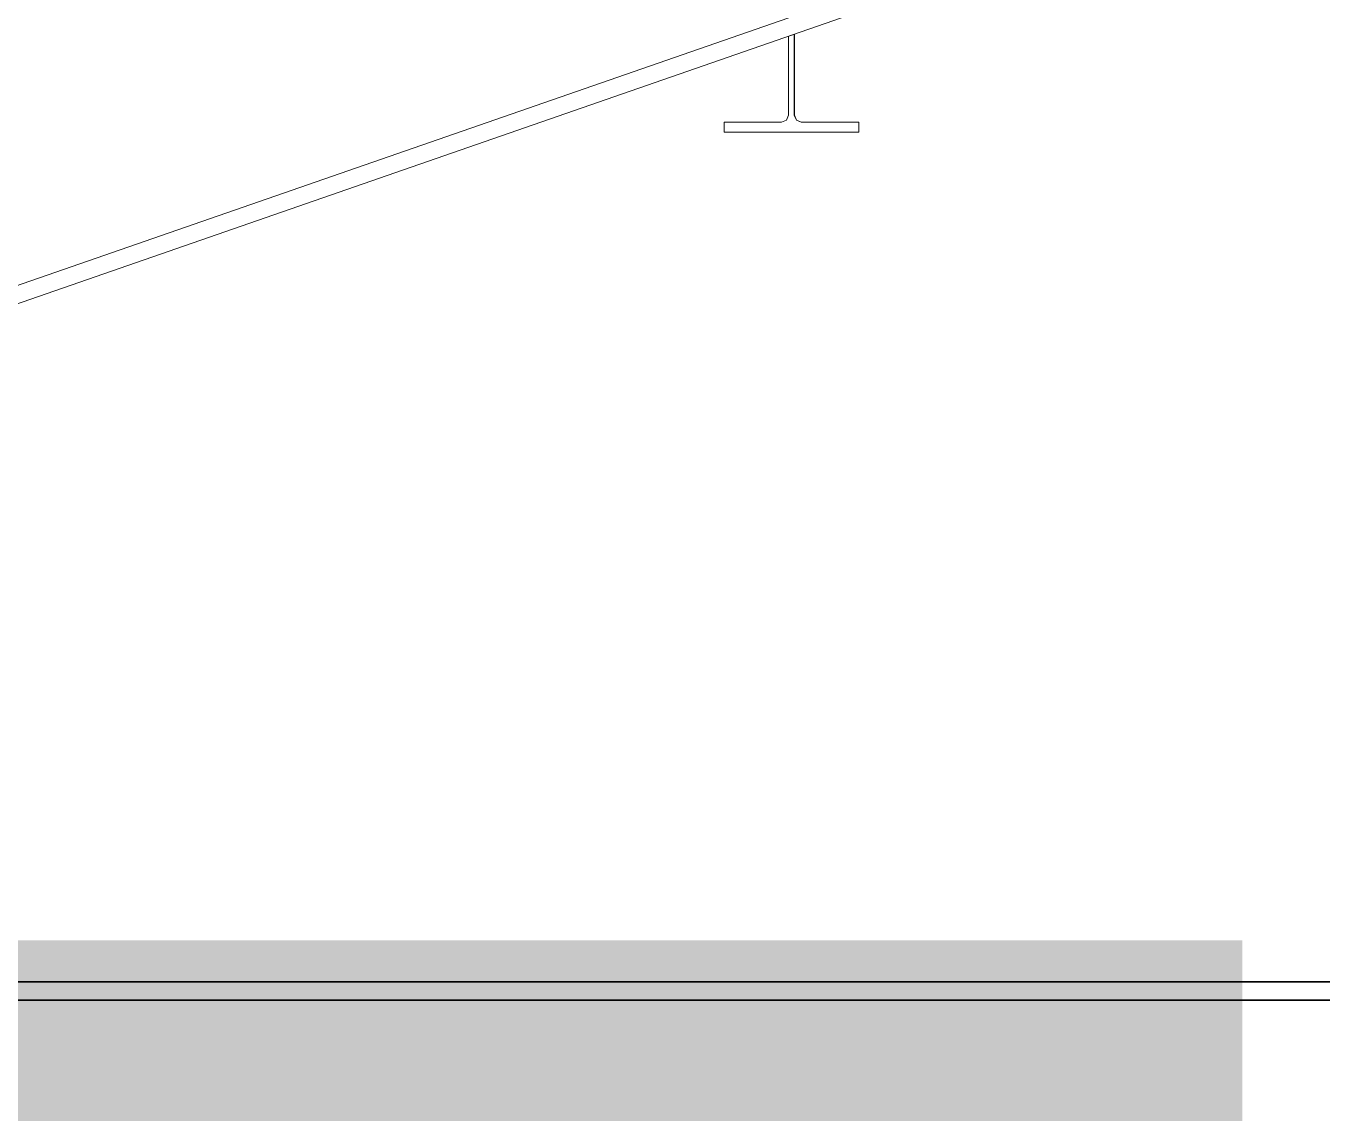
# Model space of a CAD drawing. Header units: millimetres. Extents: x -46169 to 247764, y -86316 to 18123.
# Drawn here: x 239576 to 240985, y -80750 to -79568 of the extents above; entities that cross this region are included whole.
import ezdxf

# ---------------------------------------------------------------- set-up
doc = ezdxf.new("R2010")
doc.units = ezdxf.units.MM
doc.header["$MEASUREMENT"] = 0
doc.linetypes.add('Wipeout_Contour', pattern=[1000, 0, -1000])
for name, color, linetype, lineweight in [('0_Pen_No__7', 7, 'Continuous', 35), ('A-25-M_Curtain_Wall_Detail_Pen_No__121', 255, 'Continuous', 0), ('New_A-20-M_Roof_Pen_No__92', 8, 'Continuous', 13), ('New_A-25-M_Wall_Int_Pen_No__87', 8, 'Continuous', 20)]:
    doc.layers.add(name, color=color, linetype=linetype, lineweight=lineweight)
doc.layers.add('New_A-20-M_Roof', color=7, linetype='Continuous')
doc.layers.add('New_A-25-M_Wall_Int', color=7, linetype='Continuous')

# ---------------------------------------------------------------- blocks, each defined once
blk = doc.blocks.new('Section Elem_36_5', base_point=(221877.1, -83027.5))
at = {"color": 254, "linetype": 'Wipeout_Contour', "lineweight": 0, "ltscale": 3039138.669726072}
blk.add_wipeout([(240335.1, -79683.5), (240481.5, -79683.5), (240481.5, -79672.6), (240419, -79672.6), (240413.7, -79670.4), (240411.4, -79665), (240411.4, -79576.8), (240405.1, -79578.9), (240405.1, -79665), (240402.9, -79670.4), (240397.5, -79672.6), (240335.1, -79672.6)], dxfattribs=at).dxf.layer = 'New_A-25-M_Wall_Int'
at = {"layer": 'New_A-25-M_Wall_Int_Pen_No__87', "linetype": 'Continuous'}
for p, q in [((240335.1, -79683.5), (240335.1, -79672.6)), ((240335.1, -79672.6), (240397.5, -79672.6)), ((240397.5, -79672.6), (240402.9, -79670.4))]:
    blk.add_line(p, q, dxfattribs=at)
at = {"color": 254, "linetype": 'Wipeout_Contour', "lineweight": 0, "ltscale": 2026109.745715683}
blk.add_wipeout([(240411.6, -79576.7), (240411.4, -79576.8), (240411.4, -79665), (240413.7, -79670.4), (240419, -79672.6), (240419.2, -79672.6), (240413.8, -79670.4), (240411.6, -79665)], dxfattribs=at).dxf.layer = 'New_A-25-M_Wall_Int'
at = {"color": 254, "linetype": 'Wipeout_Contour', "lineweight": 0, "ltscale": 1013350.675605648}
blk.add_wipeout([(240481.7, -79683.5), (240481.7, -79672.6), (240481.5, -79672.6), (240481.5, -79683.5)], dxfattribs=at).dxf.layer = 'New_A-25-M_Wall_Int'
at = {"layer": 'New_A-25-M_Wall_Int_Pen_No__87', "linetype": 'Continuous'}
for p, q in [((240405.1, -79665), (240405.1, -79578.9)), ((240411.4, -79665), (240411.4, -79576.8)), ((240411.6, -79576.7), (240411.6, -79665)), ((240402.9, -79670.4), (240405.1, -79665)), ((240413.7, -79670.4), (240411.4, -79665)), ((240411.6, -79665), (240413.8, -79670.4)), ((240419, -79672.6), (240413.7, -79670.4)), ((240413.8, -79670.4), (240419.2, -79672.6)), ((240413.8, -79670.4), (240413.8, -79670.4)), ((240419.2, -79672.6), (240419, -79672.6)), ((240419.2, -79672.6), (240481.7, -79672.6)), ((240419.2, -79672.6), (240419.2, -79672.6)), ((240481.5, -79683.5), (240481.5, -79672.6)), ((240481.7, -79672.6), (240481.7, -79683.5)), ((240481.7, -79683.5), (240335.1, -79683.5))]:
    blk.add_line(p, q, dxfattribs=at)
blk = doc.blocks.new('Section Elem_81_5', base_point=(221877.1, -83027.5))
at = {"color": 254, "linetype": 'Wipeout_Contour', "lineweight": 0, "ltscale": 997328.976935}
blk.add_wipeout([(240784, -79427.5), (230618.3, -82957.6), (230624.5, -82975.3), (240841.3, -79427.5)], dxfattribs=at).dxf.layer = 'New_A-20-M_Roof'
at = {"layer": 'New_A-20-M_Roof_Pen_No__92', "linetype": 'Continuous'}
for p, q in [((240784, -79427.5), (230618.3, -82957.6)), ((230624.5, -82975.3), (240841.3, -79427.5))]:
    blk.add_line(p, q, dxfattribs=at)

msp = doc.modelspace()

# ---------------------------------------------------------------- block references
at = {"layer": 'New_A-25-M_Wall_Int'}
msp.add_blockref('Section Elem_36_5', (221877.1, -83027.5), dxfattribs=at)

# ---------------------------------------------------------------- next in the draw order: block references
at = {"layer": 'New_A-20-M_Roof'}
msp.add_blockref('Section Elem_81_5', (221877.1, -83027.5), dxfattribs=at)

# ---------------------------------------------------------------- next in the draw order: hatches: boundary and pattern name
at = {"layer": 'A-25-M_Curtain_Wall_Detail_Pen_No__121', "linetype": 'Continuous'}
msp.add_hatch(color=256, dxfattribs=at).paths.add_polyline_path([(239237.2, -80562.3), (240898.9, -80562.3), (240898.9, -82459.7), (239237.2, -82459.7)])

# ---------------------------------------------------------------- next in the draw order: linework, layer by layer
at = {"layer": '0_Pen_No__7', "linetype": 'Continuous', "flags": 128}
msp.add_lwpolyline([(239195.9, -80627.5), (242836.6, -80627.5), (242836.6, -80607.5), (239195.9, -80607.5)], close=True, dxfattribs=at)

doc.saveas('drawing.dxf')
